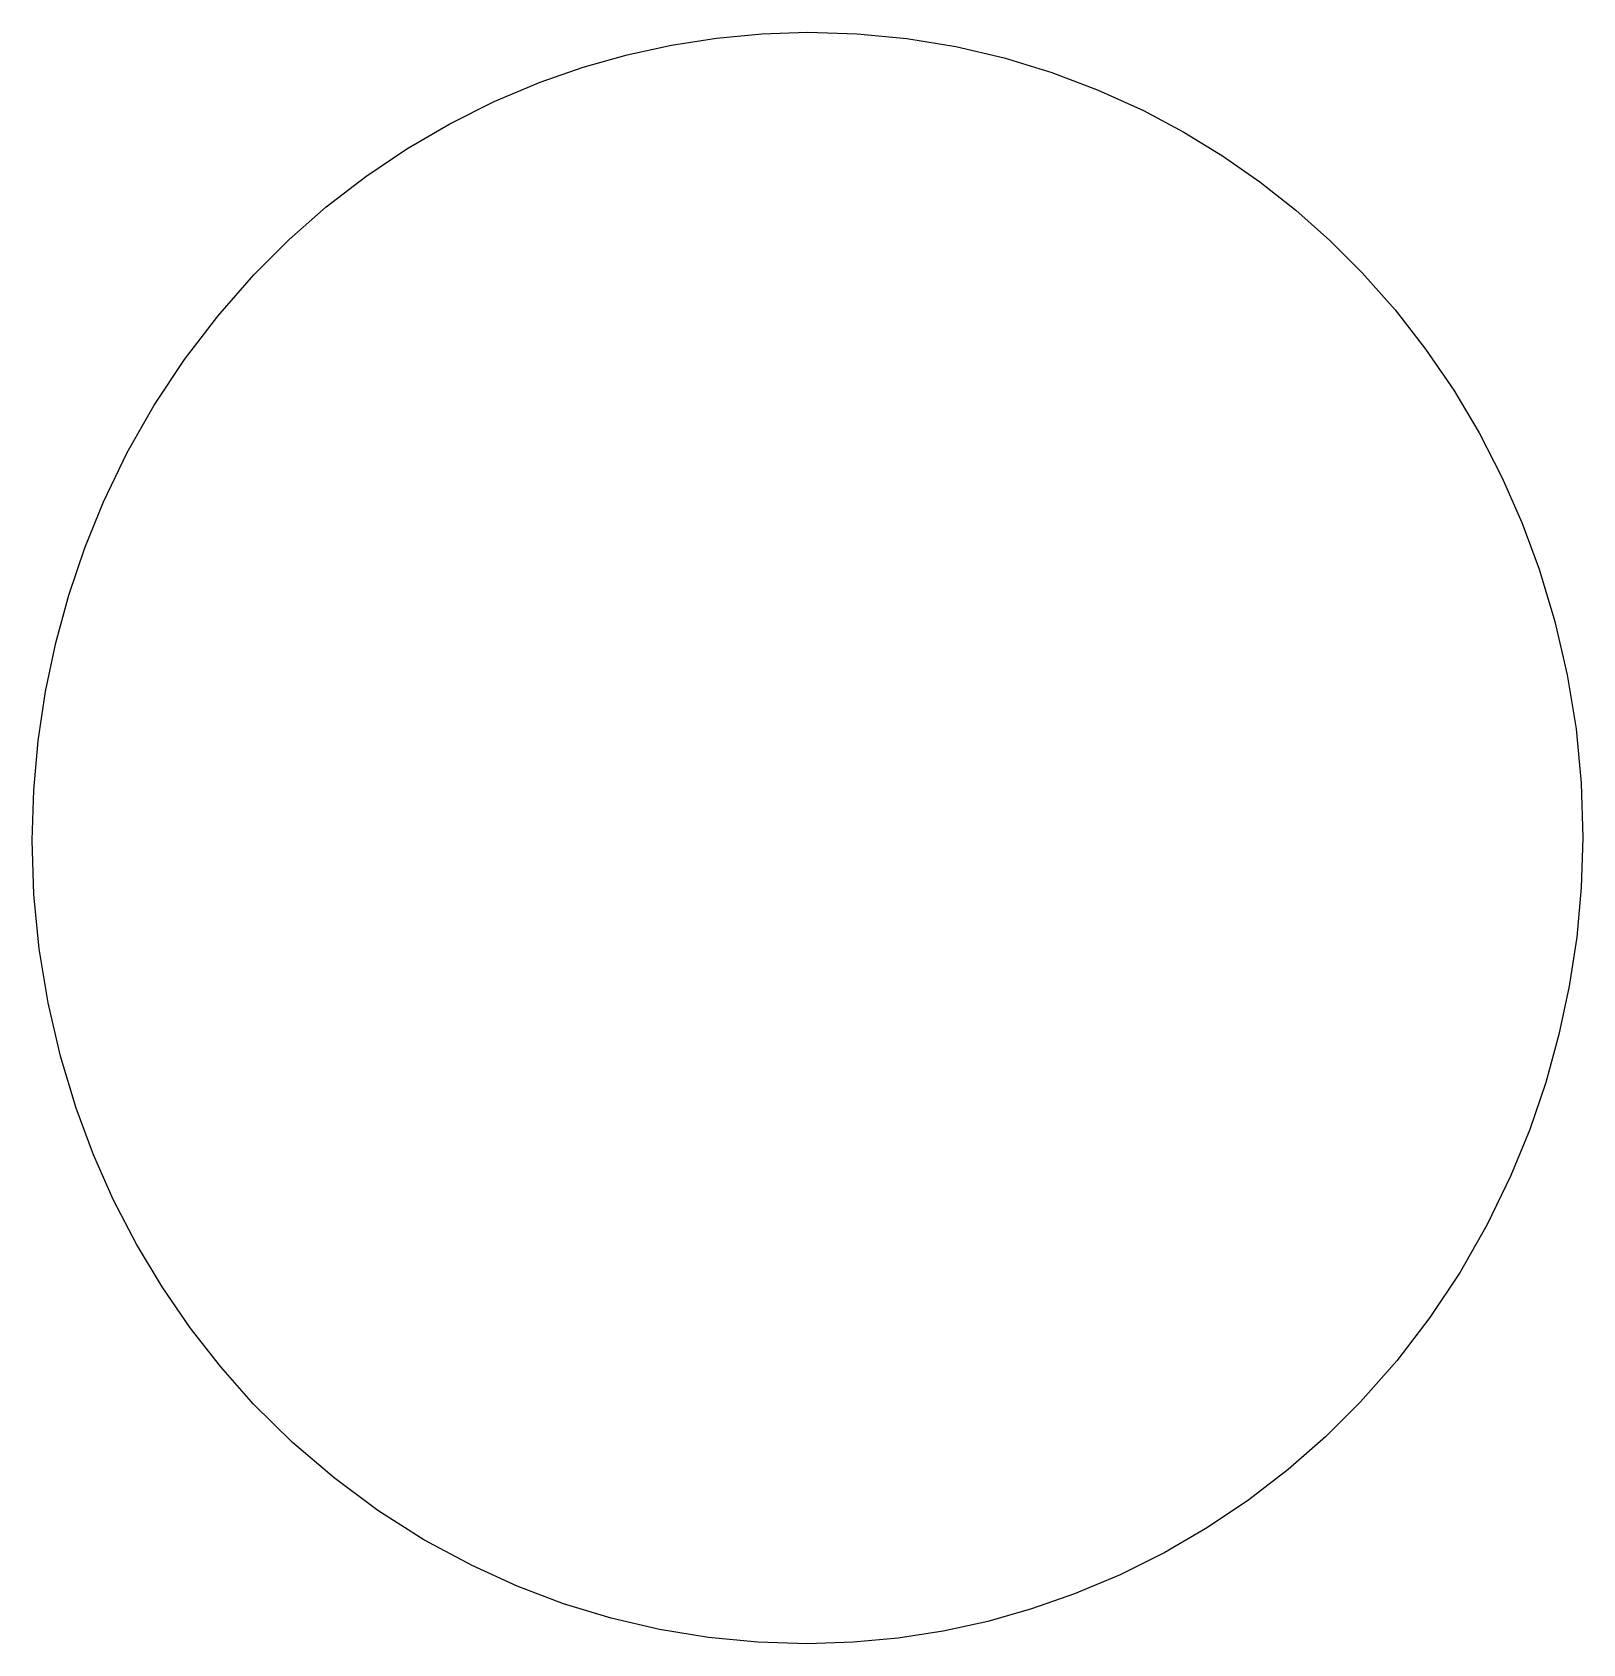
# Model space of a CAD drawing. Header units: inches. Extents: x -28.9 to 28.9, y -30 to 30.
import ezdxf

# ---------------------------------------------------------------- set-up
doc = ezdxf.new("R2010")
doc.units = ezdxf.units.IN
doc.header["$MEASUREMENT"] = 0

msp = doc.modelspace()

# ---------------------------------------------------------------- linework, layer by layer
at = {"color": 7, "linetype": 'Continuous'}
for p, q in [((-1.697, 29.98), (0.001, 30.036)), ((0.001, 30.036), (1.853, 29.98)), ((-6.727, 29.196), (-5.067, 29.559)), ((-5.067, 29.559), (-3.389, 29.821)), ((-3.389, 29.821), (-1.697, 29.98)), ((1.853, 29.98), (3.698, 29.8)), ((3.698, 29.8), (5.526, 29.499)), ((5.526, 29.499), (7.331, 29.077)), ((-8.362, 28.734), (-6.727, 29.196)), ((7.331, 29.077), (9.104, 28.537)), ((-9.966, 28.175), (-8.362, 28.734)), ((9.104, 28.537), (10.837, 27.881)), ((-11.674, 27.455), (-9.966, 28.175)), ((10.837, 27.881), (12.524, 27.113)), ((-13.331, 26.626), (-11.674, 27.455)), ((12.524, 27.113), (14.023, 26.313)), ((-14.931, 25.691), (-13.331, 26.626)), ((14.023, 26.313), (15.471, 25.425)), ((-16.468, 24.655), (-14.931, 25.691)), ((15.471, 25.425), (16.865, 24.454)), ((-17.935, 23.523), (-16.468, 24.655)), ((16.865, 24.454), (18.198, 23.401)), ((-19.327, 22.299), (-17.935, 23.523)), ((18.198, 23.401), (19.469, 22.273)), ((-20.64, 20.99), (-19.327, 22.299)), ((19.469, 22.273), (20.67, 21.072)), ((20.67, 21.072), (21.899, 19.684)), ((-21.984, 19.458), (-20.64, 20.99)), ((-23.222, 17.838), (-21.984, 19.458)), ((21.899, 19.684), (23.039, 18.223)), ((23.039, 18.223), (24.085, 16.693)), ((-24.346, 16.137), (-23.222, 17.838)), ((24.085, 16.693), (25.034, 15.101)), ((-25.354, 14.365), (-24.346, 16.137)), ((25.034, 15.101), (25.884, 13.454)), ((-26.241, 12.53), (-25.354, 14.365)), ((25.884, 13.454), (26.632, 11.759)), ((-26.94, 10.813), (-26.241, 12.53)), ((26.632, 11.759), (27.276, 10.021)), ((-27.534, 9.058), (-26.94, 10.813)), ((27.276, 10.021), (27.862, 8.068)), ((-28.023, 7.27), (-27.534, 9.058)), ((27.862, 8.068), (28.32, 6.081)), ((-28.404, 5.456), (-28.023, 7.27)), ((28.32, 6.081), (28.645, 4.069)), ((-28.678, 3.623), (-28.404, 5.456)), ((-28.842, 1.777), (-28.678, 3.623)), ((28.645, 4.069), (28.838, 2.039)), ((28.838, 2.039), (28.897, 0.002)), ((-28.897, -0.075), (-28.842, 1.777)), ((28.897, 0.002), (28.838, -1.848)), ((-28.832, -2.11), (-28.897, -0.075)), ((-28.635, -4.136), (-28.832, -2.11)), ((28.838, -1.848), (28.672, -3.691)), ((-28.306, -6.144), (-28.635, -4.136)), ((28.672, -3.691), (28.394, -5.52)), ((28.394, -5.52), (28.009, -7.33)), ((-27.846, -8.127), (-28.306, -6.144)), ((28.009, -7.33), (27.518, -9.114)), ((-27.257, -10.075), (-27.846, -8.127)), ((27.518, -9.114), (26.921, -10.866)), ((-26.611, -11.81), (-27.257, -10.075)), ((26.921, -10.866), (26.221, -12.579)), ((-25.862, -13.501), (-26.611, -11.81)), ((26.221, -12.579), (25.333, -14.41)), ((-25.009, -15.144), (-25.862, -13.501)), ((25.333, -14.41), (24.323, -16.178)), ((-24.059, -16.732), (-25.009, -15.144)), ((24.323, -16.178), (23.199, -17.874)), ((-23.013, -18.258), (-24.059, -16.732)), ((23.199, -17.874), (21.961, -19.49)), ((-21.873, -19.716), (-23.013, -18.258)), ((-20.644, -21.099), (-21.873, -19.716)), ((21.961, -19.49), (20.616, -21.017)), ((20.616, -21.017), (19.304, -22.323)), ((-19.194, -22.528), (-20.644, -21.099)), ((-17.648, -23.852), (-19.194, -22.528)), ((19.304, -22.323), (17.913, -23.542)), ((-16.013, -25.063), (-17.648, -23.852)), ((17.913, -23.542), (16.447, -24.671)), ((-14.295, -26.156), (-16.013, -25.063)), ((16.447, -24.671), (14.912, -25.705)), ((14.912, -25.705), (13.313, -26.637)), ((-12.504, -27.122), (-14.295, -26.156)), ((13.313, -26.637), (11.658, -27.463)), ((-10.82, -27.888), (-12.504, -27.122)), ((11.658, -27.463), (9.952, -28.181)), ((-9.089, -28.542), (-10.82, -27.888)), ((9.952, -28.181), (8.35, -28.738)), ((-7.319, -29.08), (-9.089, -28.542)), ((8.35, -28.738), (6.718, -29.2)), ((-5.517, -29.501), (-7.319, -29.08)), ((6.718, -29.2), (5.061, -29.561)), ((-3.691, -29.8), (-5.517, -29.501)), ((-1.849, -29.98), (-3.691, -29.8)), ((0, -30.036), (-1.849, -29.98)), ((1.696, -29.98), (0, -30.036)), ((3.385, -29.822), (1.696, -29.98)), ((5.061, -29.561), (3.385, -29.822))]:
    msp.add_line(p, q, dxfattribs=at)

doc.saveas('drawing.dxf')
